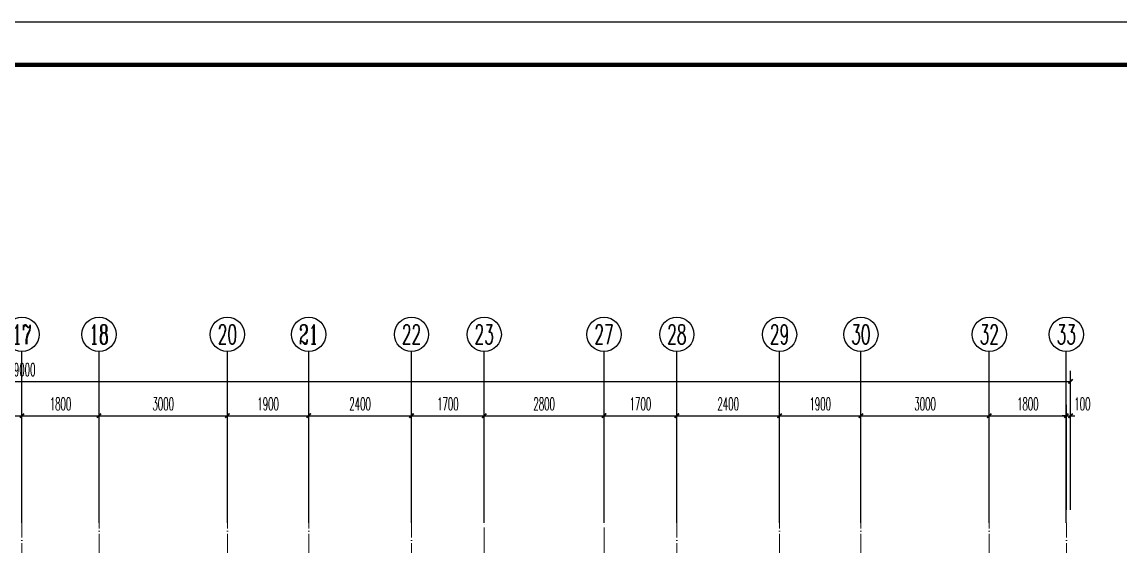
# Model space of a CAD drawing. Extents: x 27938 to 1042331, y -235042 to 1535213.
# Drawn here: x 706817 to 732471, y 612403 to 624649 of the extents above; entities that cross this region are included whole.
import ezdxf
from ezdxf.enums import TextEntityAlignment as Align

# ---------------------------------------------------------------- set-up
doc = ezdxf.new("R2010")
doc.units = 0
doc.header["$LTSCALE"] = 1000
doc.header["$MEASUREMENT"] = 0
doc.linetypes.add('DOTE', pattern=[2.42, 2, -0.2, 0.02, -0.2])
for name, color, linetype in [('AXIS', 3, 'Continuous'), ('AXIS_TEXT', 4, 'Continuous'), ('图框', 140, 'Continuous')]:
    doc.layers.add(name, color=color, linetype=linetype)
doc.layers.add('DOTE', color=19, linetype='DOTE', lineweight=9)
doc.layers.add('yichutu', color=7, linetype='Continuous', true_color=0xffffff, plot=False)
doc.styles.add('_TCH_AXIS', font='COMPLEX', dxfattribs={"bigfont": 'GBCBIG'})
doc.styles.add('_TCH_DIM_T3', font='SIMPLEX.shx', dxfattribs={"width": 0.494118, "bigfont": 'GBCBIG.shx'})
doc.styles.add('COMPLEX', font='COMPLEX')
doc.dimstyles.new('_TCH_ARCH&&100', dxfattribs={"dimtxt": 297.5, "dimasz": 100, "dimexe": 250, "dimexo": 300, "dimgap": 126.25, "dimtad": 1, "dimdec": 0, "dimzin": 0, "dimdsep": 46, "dimtxsty": '_TCH_DIM_T3', "dimblk": 'ARCHTICK', "dimcen": 0.09, "dimclrt": 4, "dimazin": 2, "dimtfac": 1, "dimtdec": 0, "dimtix": 1, "dimtmove": 2, "dimatfit": 3, "dimfxl": 1, "dimtolj": 1, "dimtzin": 0, "dimarcsym": 0})

# ---------------------------------------------------------------- blocks, each defined once
blk = doc.blocks.new('TK')
at = {"layer": '图框'}
blk.add_lwpolyline([(465375, 548714), (549475, 548714), (549475, 489314), (465375, 489314)], close=True, dxfattribs=at)
blk.add_lwpolyline([(465375, 548714), (549475, 548714), (549475, 489314), (465375, 489314)], close=True, dxfattribs=at)
at = {"layer": '图框', "const_width": 100}
blk.add_lwpolyline([(548475, 490314), (548475, 547714), (467875, 547714), (467875, 490314)], close=True, dxfattribs=at)
blk = doc.blocks.new('HFTHFFGHFH')
at = {"layer": 'DOTE', "linetype": 'DOTE', "ltscale": 0.3}
for p, q in [((560717, 594449), (560717, 612949)), ((562517, 602649), (562517, 612949)), ((565517, 602649), (565517, 612949)), ((567417, 602649), (567417, 612949)), ((569817, 594449), (569817, 612949)), ((571517, 604249), (571517, 612949)), ((574317, 604249), (574317, 612949)), ((576017, 594449), (576017, 612949)), ((578417, 602649), (578417, 612949)), ((580317, 602649), (580317, 612949)), ((583317, 602649), (583317, 612949)), ((585117, 594449), (585117, 612949))]:
    blk.add_line(p, q, dxfattribs=at)
blk = doc.blocks.new('yct-841-594-84100-59400-100-1000.0')
at = {"layer": 'yichutu', "color": 7, "true_color": 0xffffff}
blk.add_lwpolyline([(0, 0), (0, 59400), (84100, 59400), (84100, 0)], close=True, dxfattribs=at)
blk = doc.blocks.new('_ArchTick')
at = {"color": 0, "linetype": 'ByBlock', "const_width": 0.4}
blk.add_lwpolyline([(-0.5, -0.5), (0.5, 0.5)], dxfattribs=at)
blk = doc.blocks.new('*D637')
at = {"layer": 'AXIS', "color": 0, "lineweight": -2}
for p, q in [((731217, 613249), (731217, 615699)), ((731317, 613249), (731317, 615699)), ((731217, 615449), (731117, 615449)), ((731217, 615449), (731317, 615449)), ((731317, 615449), (731417, 615449))]:
    blk.add_line(p, q, dxfattribs=at)
at = {"layer": 'Defpoints', "color": 0}
for p in [(731317, 615449), (731217, 612949), (731317, 612949)]:
    blk.add_point(p, dxfattribs=at)
at = {"layer": 'AXIS', "color": 0, "lineweight": -2, "xscale": 100, "yscale": 100, "zscale": 100}
blk.add_blockref('_ArchTick', (731217, 615449), dxfattribs=at)
at = {"layer": 'AXIS', "color": 0, "lineweight": -2, "xscale": 100, "yscale": 100, "zscale": 100, "rotation": 180}
blk.add_blockref('_ArchTick', (731317, 615449), dxfattribs=at)
at = {"layer": 'AXIS', "color": 4, "insert": (731592, 615724), "char_height": 297.5, "attachment_point": 5, "style": '_TCH_DIM_T3'}
blk.add_mtext('\\A1;100', dxfattribs=at)
blk = doc.blocks.new('*D638')
at = {"layer": 'AXIS', "color": 0, "lineweight": -2}
for p, q in [((729417, 613249), (729417, 615699)), ((731217, 613249), (731217, 615699)), ((729417, 615449), (731217, 615449))]:
    blk.add_line(p, q, dxfattribs=at)
at = {"layer": 'Defpoints', "color": 0}
for p in [(731217, 615449), (729417, 612949), (731217, 612949)]:
    blk.add_point(p, dxfattribs=at)
at = {"layer": 'AXIS', "color": 0, "lineweight": -2, "xscale": 100, "yscale": 100, "zscale": 100, "rotation": 180}
blk.add_blockref('_ArchTick', (729417, 615449), dxfattribs=at)
at = {"layer": 'AXIS', "color": 0, "lineweight": -2, "xscale": 100, "yscale": 100, "zscale": 100}
blk.add_blockref('_ArchTick', (731217, 615449), dxfattribs=at)
at = {"layer": 'AXIS', "color": 4, "insert": (730317, 615724), "char_height": 297.5, "attachment_point": 5, "style": '_TCH_DIM_T3'}
blk.add_mtext('\\A1;1800', dxfattribs=at)
blk = doc.blocks.new('*D639')
at = {"layer": 'AXIS', "color": 0, "lineweight": -2}
for p, q in [((726417, 613249), (726417, 615699)), ((729417, 613249), (729417, 615699)), ((726417, 615449), (729417, 615449))]:
    blk.add_line(p, q, dxfattribs=at)
at = {"layer": 'Defpoints', "color": 0}
for p in [(729417, 615449), (726417, 612949), (729417, 612949)]:
    blk.add_point(p, dxfattribs=at)
at = {"layer": 'AXIS', "color": 0, "lineweight": -2, "xscale": 100, "yscale": 100, "zscale": 100, "rotation": 180}
blk.add_blockref('_ArchTick', (726417, 615449), dxfattribs=at)
at = {"layer": 'AXIS', "color": 0, "lineweight": -2, "xscale": 100, "yscale": 100, "zscale": 100}
blk.add_blockref('_ArchTick', (729417, 615449), dxfattribs=at)
at = {"layer": 'AXIS', "color": 4, "insert": (727917, 615724), "char_height": 297.5, "attachment_point": 5, "style": '_TCH_DIM_T3'}
blk.add_mtext('\\A1;3000', dxfattribs=at)
blk = doc.blocks.new('*D640')
at = {"layer": 'AXIS', "color": 0, "lineweight": -2}
for p, q in [((724517, 613249), (724517, 615699)), ((726417, 613249), (726417, 615699)), ((724517, 615449), (726417, 615449))]:
    blk.add_line(p, q, dxfattribs=at)
at = {"layer": 'Defpoints', "color": 0}
for p in [(726417, 615449), (724517, 612949), (726417, 612949)]:
    blk.add_point(p, dxfattribs=at)
at = {"layer": 'AXIS', "color": 0, "lineweight": -2, "xscale": 100, "yscale": 100, "zscale": 100, "rotation": 180}
blk.add_blockref('_ArchTick', (724517, 615449), dxfattribs=at)
at = {"layer": 'AXIS', "color": 0, "lineweight": -2, "xscale": 100, "yscale": 100, "zscale": 100}
blk.add_blockref('_ArchTick', (726417, 615449), dxfattribs=at)
at = {"layer": 'AXIS', "color": 4, "insert": (725467, 615724), "char_height": 297.5, "attachment_point": 5, "style": '_TCH_DIM_T3'}
blk.add_mtext('\\A1;1900', dxfattribs=at)
blk = doc.blocks.new('*D641')
at = {"layer": 'AXIS', "color": 0, "lineweight": -2}
for p, q in [((722117, 613249), (722117, 615699)), ((724517, 613249), (724517, 615699)), ((722117, 615449), (724517, 615449))]:
    blk.add_line(p, q, dxfattribs=at)
at = {"layer": 'Defpoints', "color": 0}
for p in [(724517, 615449), (722117, 612949), (724517, 612949)]:
    blk.add_point(p, dxfattribs=at)
at = {"layer": 'AXIS', "color": 0, "lineweight": -2, "xscale": 100, "yscale": 100, "zscale": 100, "rotation": 180}
blk.add_blockref('_ArchTick', (722117, 615449), dxfattribs=at)
at = {"layer": 'AXIS', "color": 0, "lineweight": -2, "xscale": 100, "yscale": 100, "zscale": 100}
blk.add_blockref('_ArchTick', (724517, 615449), dxfattribs=at)
at = {"layer": 'AXIS', "color": 4, "insert": (723317, 615724), "char_height": 297.5, "attachment_point": 5, "style": '_TCH_DIM_T3'}
blk.add_mtext('\\A1;2400', dxfattribs=at)
blk = doc.blocks.new('*D642')
at = {"layer": 'AXIS', "color": 0, "lineweight": -2}
for p, q in [((720417, 613249), (720417, 615699)), ((722117, 613249), (722117, 615699)), ((720417, 615449), (722117, 615449))]:
    blk.add_line(p, q, dxfattribs=at)
at = {"layer": 'Defpoints', "color": 0}
for p in [(722117, 615449), (720417, 612949), (722117, 612949)]:
    blk.add_point(p, dxfattribs=at)
at = {"layer": 'AXIS', "color": 0, "lineweight": -2, "xscale": 100, "yscale": 100, "zscale": 100, "rotation": 180}
blk.add_blockref('_ArchTick', (720417, 615449), dxfattribs=at)
at = {"layer": 'AXIS', "color": 0, "lineweight": -2, "xscale": 100, "yscale": 100, "zscale": 100}
blk.add_blockref('_ArchTick', (722117, 615449), dxfattribs=at)
at = {"layer": 'AXIS', "color": 4, "insert": (721267, 615724), "char_height": 297.5, "attachment_point": 5, "style": '_TCH_DIM_T3'}
blk.add_mtext('\\A1;1700', dxfattribs=at)
blk = doc.blocks.new('*D643')
at = {"layer": 'AXIS', "color": 0, "lineweight": -2}
for p, q in [((717617, 613249), (717617, 615699)), ((720417, 613249), (720417, 615699)), ((717617, 615449), (720417, 615449))]:
    blk.add_line(p, q, dxfattribs=at)
at = {"layer": 'Defpoints', "color": 0}
for p in [(720417, 615449), (717617, 612949), (720417, 612949)]:
    blk.add_point(p, dxfattribs=at)
at = {"layer": 'AXIS', "color": 0, "lineweight": -2, "xscale": 100, "yscale": 100, "zscale": 100, "rotation": 180}
blk.add_blockref('_ArchTick', (717617, 615449), dxfattribs=at)
at = {"layer": 'AXIS', "color": 0, "lineweight": -2, "xscale": 100, "yscale": 100, "zscale": 100}
blk.add_blockref('_ArchTick', (720417, 615449), dxfattribs=at)
at = {"layer": 'AXIS', "color": 4, "insert": (719017, 615724), "char_height": 297.5, "attachment_point": 5, "style": '_TCH_DIM_T3'}
blk.add_mtext('\\A1;2800', dxfattribs=at)
blk = doc.blocks.new('*D644')
at = {"layer": 'AXIS', "color": 0, "lineweight": -2}
for p, q in [((715917, 613249), (715917, 615699)), ((717617, 613249), (717617, 615699)), ((715917, 615449), (717617, 615449))]:
    blk.add_line(p, q, dxfattribs=at)
at = {"layer": 'Defpoints', "color": 0}
for p in [(717617, 615449), (715917, 612949), (717617, 612949)]:
    blk.add_point(p, dxfattribs=at)
at = {"layer": 'AXIS', "color": 0, "lineweight": -2, "xscale": 100, "yscale": 100, "zscale": 100, "rotation": 180}
blk.add_blockref('_ArchTick', (715917, 615449), dxfattribs=at)
at = {"layer": 'AXIS', "color": 0, "lineweight": -2, "xscale": 100, "yscale": 100, "zscale": 100}
blk.add_blockref('_ArchTick', (717617, 615449), dxfattribs=at)
at = {"layer": 'AXIS', "color": 4, "insert": (716767, 615724), "char_height": 297.5, "attachment_point": 5, "style": '_TCH_DIM_T3'}
blk.add_mtext('\\A1;1700', dxfattribs=at)
blk = doc.blocks.new('*D645')
at = {"layer": 'AXIS', "color": 0, "lineweight": -2}
for p, q in [((713517, 613249), (713517, 615699)), ((715917, 613249), (715917, 615699)), ((713517, 615449), (715917, 615449))]:
    blk.add_line(p, q, dxfattribs=at)
at = {"layer": 'Defpoints', "color": 0}
for p in [(715917, 615449), (713517, 612949), (715917, 612949)]:
    blk.add_point(p, dxfattribs=at)
at = {"layer": 'AXIS', "color": 0, "lineweight": -2, "xscale": 100, "yscale": 100, "zscale": 100, "rotation": 180}
blk.add_blockref('_ArchTick', (713517, 615449), dxfattribs=at)
at = {"layer": 'AXIS', "color": 0, "lineweight": -2, "xscale": 100, "yscale": 100, "zscale": 100}
blk.add_blockref('_ArchTick', (715917, 615449), dxfattribs=at)
at = {"layer": 'AXIS', "color": 4, "insert": (714717, 615724), "char_height": 297.5, "attachment_point": 5, "style": '_TCH_DIM_T3'}
blk.add_mtext('\\A1;2400', dxfattribs=at)
blk = doc.blocks.new('*D646')
at = {"layer": 'AXIS', "color": 0, "lineweight": -2}
for p, q in [((711617, 613249), (711617, 615699)), ((713517, 613249), (713517, 615699)), ((711617, 615449), (713517, 615449))]:
    blk.add_line(p, q, dxfattribs=at)
at = {"layer": 'Defpoints', "color": 0}
for p in [(713517, 615449), (711617, 612949), (713517, 612949)]:
    blk.add_point(p, dxfattribs=at)
at = {"layer": 'AXIS', "color": 0, "lineweight": -2, "xscale": 100, "yscale": 100, "zscale": 100, "rotation": 180}
blk.add_blockref('_ArchTick', (711617, 615449), dxfattribs=at)
at = {"layer": 'AXIS', "color": 0, "lineweight": -2, "xscale": 100, "yscale": 100, "zscale": 100}
blk.add_blockref('_ArchTick', (713517, 615449), dxfattribs=at)
at = {"layer": 'AXIS', "color": 4, "insert": (712567, 615724), "char_height": 297.5, "attachment_point": 5, "style": '_TCH_DIM_T3'}
blk.add_mtext('\\A1;1900', dxfattribs=at)
blk = doc.blocks.new('*D647')
at = {"layer": 'AXIS', "color": 0, "lineweight": -2}
for p, q in [((708617, 613249), (708617, 615699)), ((711617, 613249), (711617, 615699)), ((708617, 615449), (711617, 615449))]:
    blk.add_line(p, q, dxfattribs=at)
at = {"layer": 'Defpoints', "color": 0}
for p in [(711617, 615449), (708617, 612949), (711617, 612949)]:
    blk.add_point(p, dxfattribs=at)
at = {"layer": 'AXIS', "color": 0, "lineweight": -2, "xscale": 100, "yscale": 100, "zscale": 100, "rotation": 180}
blk.add_blockref('_ArchTick', (708617, 615449), dxfattribs=at)
at = {"layer": 'AXIS', "color": 0, "lineweight": -2, "xscale": 100, "yscale": 100, "zscale": 100}
blk.add_blockref('_ArchTick', (711617, 615449), dxfattribs=at)
at = {"layer": 'AXIS', "color": 4, "insert": (710117, 615724), "char_height": 297.5, "attachment_point": 5, "style": '_TCH_DIM_T3'}
blk.add_mtext('\\A1;3000', dxfattribs=at)
blk = doc.blocks.new('*D648')
at = {"layer": 'AXIS', "color": 0, "lineweight": -2}
for p, q in [((706817, 613249), (706817, 615699)), ((708617, 613249), (708617, 615699)), ((706817, 615449), (708617, 615449))]:
    blk.add_line(p, q, dxfattribs=at)
at = {"layer": 'Defpoints', "color": 0}
for p in [(708617, 615449), (706817, 612949), (708617, 612949)]:
    blk.add_point(p, dxfattribs=at)
at = {"layer": 'AXIS', "color": 0, "lineweight": -2, "xscale": 100, "yscale": 100, "zscale": 100, "rotation": 180}
blk.add_blockref('_ArchTick', (706817, 615449), dxfattribs=at)
at = {"layer": 'AXIS', "color": 0, "lineweight": -2, "xscale": 100, "yscale": 100, "zscale": 100}
blk.add_blockref('_ArchTick', (708617, 615449), dxfattribs=at)
at = {"layer": 'AXIS', "color": 4, "insert": (707717, 615724), "char_height": 297.5, "attachment_point": 5, "style": '_TCH_DIM_T3'}
blk.add_mtext('\\A1;1800', dxfattribs=at)
blk = doc.blocks.new('*D697')
at = {"layer": 'AXIS', "color": 0, "lineweight": -2}
for p, q in [((705017, 613249), (705017, 615699)), ((706817, 613249), (706817, 615699)), ((705017, 615449), (706817, 615449))]:
    blk.add_line(p, q, dxfattribs=at)
at = {"layer": 'Defpoints', "color": 0}
for p in [(706817, 615449), (705017, 612949), (706817, 612949)]:
    blk.add_point(p, dxfattribs=at)
at = {"layer": 'AXIS', "color": 0, "lineweight": -2, "xscale": 100, "yscale": 100, "zscale": 100, "rotation": 180}
blk.add_blockref('_ArchTick', (705017, 615449), dxfattribs=at)
at = {"layer": 'AXIS', "color": 0, "lineweight": -2, "xscale": 100, "yscale": 100, "zscale": 100}
blk.add_blockref('_ArchTick', (706817, 615449), dxfattribs=at)
at = {"layer": 'AXIS', "color": 4, "insert": (705917, 615724), "char_height": 297.5, "attachment_point": 5, "style": '_TCH_DIM_T3'}
blk.add_mtext('\\A1;1800', dxfattribs=at)
blk = doc.blocks.new('*D698')
at = {"layer": 'AXIS', "color": 0, "lineweight": -2}
for p, q in [((682317, 613249), (682317, 616499)), ((731317, 613249), (731317, 616499)), ((682317, 616249), (731317, 616249))]:
    blk.add_line(p, q, dxfattribs=at)
at = {"layer": 'Defpoints', "color": 0}
for p in [(731317, 616249), (682317, 612949), (731317, 612949)]:
    blk.add_point(p, dxfattribs=at)
at = {"layer": 'AXIS', "color": 0, "lineweight": -2, "xscale": 100, "yscale": 100, "zscale": 100, "rotation": 180}
blk.add_blockref('_ArchTick', (682317, 616249), dxfattribs=at)
at = {"layer": 'AXIS', "color": 0, "lineweight": -2, "xscale": 100, "yscale": 100, "zscale": 100}
blk.add_blockref('_ArchTick', (731317, 616249), dxfattribs=at)
at = {"layer": 'AXIS', "color": 4, "insert": (706817, 616524), "char_height": 297.5, "attachment_point": 5, "style": '_TCH_DIM_T3'}
blk.add_mtext('\\A1;49000', dxfattribs=at)
blk = doc.blocks.new('_AXISO')
blk.add_circle((0, 0), 0.5)
at = {"layer": 'AXIS_TEXT', "style": 'COMPLEX', "width": 1.041667}
blk.add_attdef('A', text='', height=0.56, dxfattribs=at).set_placement((-0.25, -0.28), (0.25, -0.28), align=Align.FIT)

msp = doc.modelspace()

# ---------------------------------------------------------------- linework, layer by layer
at = {"layer": 'AXIS'}
for p, q in [((706816.6, 612948.8), (706816.6, 616948.8)), ((708616.6, 612948.8), (708616.6, 616948.8)), ((711616.6, 612948.8), (711616.6, 616948.8)), ((713516.6, 612948.8), (713516.6, 616948.8)), ((715916.6, 612948.8), (715916.6, 616948.8)), ((717616.6, 612948.8), (717616.6, 616948.8)), ((720416.6, 612948.8), (720416.6, 616948.8)), ((722116.6, 612948.8), (722116.6, 616948.8)), ((724516.6, 612948.8), (724516.6, 616948.8)), ((726416.6, 612948.8), (726416.6, 616948.8)), ((729416.6, 612948.8), (729416.6, 616948.8)), ((731216.6, 612948.8), (731216.6, 616948.8))]:
    msp.add_line(p, q, dxfattribs=at)

# ---------------------------------------------------------------- block references
for name, p in [('TK', (202139.1, 75935)), ('HFTHFFGHFH', (146100, 0))]:
    msp.add_blockref(name, p)
ref = msp.add_blockref('_AXISO', (706816.6, 617348.8), dxfattribs=dict(at, xscale=800, yscale=800, zscale=800))
ref.add_attrib('A', '17', dxfattribs={"layer": 'AXIS_TEXT', "height": 452.55, "style": '_TCH_AXIS', "width": 0.724138}).set_placement((706590.3, 617122.5), (707042.9, 617122.5), align=Align.FIT)
ref = msp.add_blockref('_AXISO', (708616.6, 617348.8), dxfattribs=dict(at, xscale=800, yscale=800, zscale=800))
ref.add_attrib('A', '18', dxfattribs={"layer": 'AXIS_TEXT', "height": 452.55, "style": '_TCH_AXIS', "width": 0.724138}).set_placement((708390.3, 617122.5), (708842.9, 617122.5), align=Align.FIT)
ref = msp.add_blockref('_AXISO', (711616.6, 617348.8), dxfattribs=dict(at, xscale=800, yscale=800, zscale=800))
ref.add_attrib('A', '20', dxfattribs={"layer": 'AXIS_TEXT', "height": 452.55, "style": '_TCH_AXIS', "width": 0.617647}).set_placement((711390.3, 617122.5), (711842.9, 617122.5), align=Align.FIT)
ref = msp.add_blockref('_AXISO', (713516.6, 617348.8), dxfattribs=dict(at, xscale=800, yscale=800, zscale=800))
ref.add_attrib('A', '21', dxfattribs={"layer": 'AXIS_TEXT', "height": 452.55, "style": '_TCH_AXIS', "width": 0.724138}).set_placement((713290.3, 617122.5), (713742.9, 617122.5), align=Align.FIT)
ref = msp.add_blockref('_AXISO', (715916.6, 617348.8), dxfattribs=dict(at, xscale=800, yscale=800, zscale=800))
ref.add_attrib('A', '22', dxfattribs={"layer": 'AXIS_TEXT', "height": 452.55, "style": '_TCH_AXIS', "width": 0.617647}).set_placement((715690.3, 617122.5), (716142.9, 617122.5), align=Align.FIT)
ref = msp.add_blockref('_AXISO', (717616.6, 617348.8), dxfattribs=dict(at, xscale=800, yscale=800, zscale=800))
ref.add_attrib('A', '23', dxfattribs={"layer": 'AXIS_TEXT', "height": 452.55, "style": '_TCH_AXIS', "width": 0.617647}).set_placement((717390.3, 617122.5), (717842.9, 617122.5), align=Align.FIT)
ref = msp.add_blockref('_AXISO', (720416.6, 617348.8), dxfattribs=dict(at, xscale=800, yscale=800, zscale=800))
ref.add_attrib('A', '27', dxfattribs={"layer": 'AXIS_TEXT', "height": 452.55, "style": '_TCH_AXIS', "width": 0.617647}).set_placement((720190.3, 617122.5), (720642.9, 617122.5), align=Align.FIT)
ref = msp.add_blockref('_AXISO', (722116.6, 617348.8), dxfattribs=dict(at, xscale=800, yscale=800, zscale=800))
ref.add_attrib('A', '28', dxfattribs={"layer": 'AXIS_TEXT', "height": 452.55, "style": '_TCH_AXIS', "width": 0.617647}).set_placement((721890.3, 617122.5), (722342.9, 617122.5), align=Align.FIT)
ref = msp.add_blockref('_AXISO', (724516.6, 617348.8), dxfattribs=dict(at, xscale=800, yscale=800, zscale=800))
ref.add_attrib('A', '29', dxfattribs={"layer": 'AXIS_TEXT', "height": 452.55, "style": '_TCH_AXIS', "width": 0.617647}).set_placement((724290.3, 617122.5), (724742.9, 617122.5), align=Align.FIT)
ref = msp.add_blockref('_AXISO', (726416.6, 617348.8), dxfattribs=dict(at, xscale=800, yscale=800, zscale=800))
ref.add_attrib('A', '30', dxfattribs={"layer": 'AXIS_TEXT', "height": 452.55, "style": '_TCH_AXIS', "width": 0.636364}).set_placement((726190.3, 617122.5), (726642.9, 617122.5), align=Align.FIT)
ref = msp.add_blockref('_AXISO', (729416.6, 617348.8), dxfattribs=dict(at, xscale=800, yscale=800, zscale=800))
ref.add_attrib('A', '32', dxfattribs={"layer": 'AXIS_TEXT', "height": 452.55, "style": '_TCH_AXIS', "width": 0.636364}).set_placement((729190.3, 617122.5), (729642.9, 617122.5), align=Align.FIT)
ref = msp.add_blockref('_AXISO', (731216.6, 617348.8), dxfattribs=dict(at, xscale=800, yscale=800, zscale=800))
ref.add_attrib('A', '33', dxfattribs={"layer": 'AXIS_TEXT', "height": 452.55, "style": '_TCH_AXIS', "width": 0.636364}).set_placement((730990.3, 617122.5), (731442.9, 617122.5), align=Align.FIT)
at = {"layer": 'yichutu'}
msp.add_blockref('yct-841-594-84100-59400-100-1000.0', (667514.1, 565248.6), dxfattribs=at)

# ---------------------------------------------------------------- dimensions: what is measured, and where the dimension line sits
at = {"layer": 'AXIS'}
for p1, p2, distance, picture, middle in [((682316.6, 612948.8), (731316.6, 612948.8), 3300, '*D698', (706816.6, 616523.8)), ((705016.6, 612948.8), (706816.6, 612948.8), 2500, '*D697', (705916.6, 615723.8)), ((706816.6, 612948.8), (708616.6, 612948.8), 2500, '*D648', (707716.6, 615723.8)), ((708616.6, 612948.8), (711616.6, 612948.8), 2500, '*D647', (710116.6, 615723.8)), ((711616.6, 612948.8), (713516.6, 612948.8), 2500, '*D646', (712566.6, 615723.8)), ((713516.6, 612948.8), (715916.6, 612948.8), 2500, '*D645', (714716.6, 615723.8)), ((715916.6, 612948.8), (717616.6, 612948.8), 2500, '*D644', (716766.6, 615723.8)), ((717616.6, 612948.8), (720416.6, 612948.8), 2500, '*D643', (719016.6, 615723.8)), ((720416.6, 612948.8), (722116.6, 612948.8), 2500, '*D642', (721266.6, 615723.8)), ((722116.6, 612948.8), (724516.6, 612948.8), 2500, '*D641', (723316.6, 615723.8)), ((724516.6, 612948.8), (726416.6, 612948.8), 2500, '*D640', (725466.6, 615723.8)), ((726416.6, 612948.8), (729416.6, 612948.8), 2500, '*D639', (727916.6, 615723.8)), ((729416.6, 612948.8), (731216.6, 612948.8), 2500, '*D638', (730316.6, 615723.8))]:
    dim = msp.add_aligned_dim(p1=p1, p2=p2, distance=distance, dimstyle='_TCH_ARCH&&100', dxfattribs=at)
    dim.commit()
    dim.dimension.update_dxf_attribs({"geometry": picture, "text_midpoint": middle})
dim = msp.add_linear_dim(base=(731316.6, 615448.8), p1=(731216.6, 612948.8), p2=(731316.6, 612948.8), angle=0, dimstyle='_TCH_ARCH&&100', dxfattribs=at)
dim.commit()
dim.dimension.update_dxf_attribs({"geometry": '*D637', "text_midpoint": (731591.6, 615723.8), "dimtype": 129})

doc.saveas('drawing.dxf')
